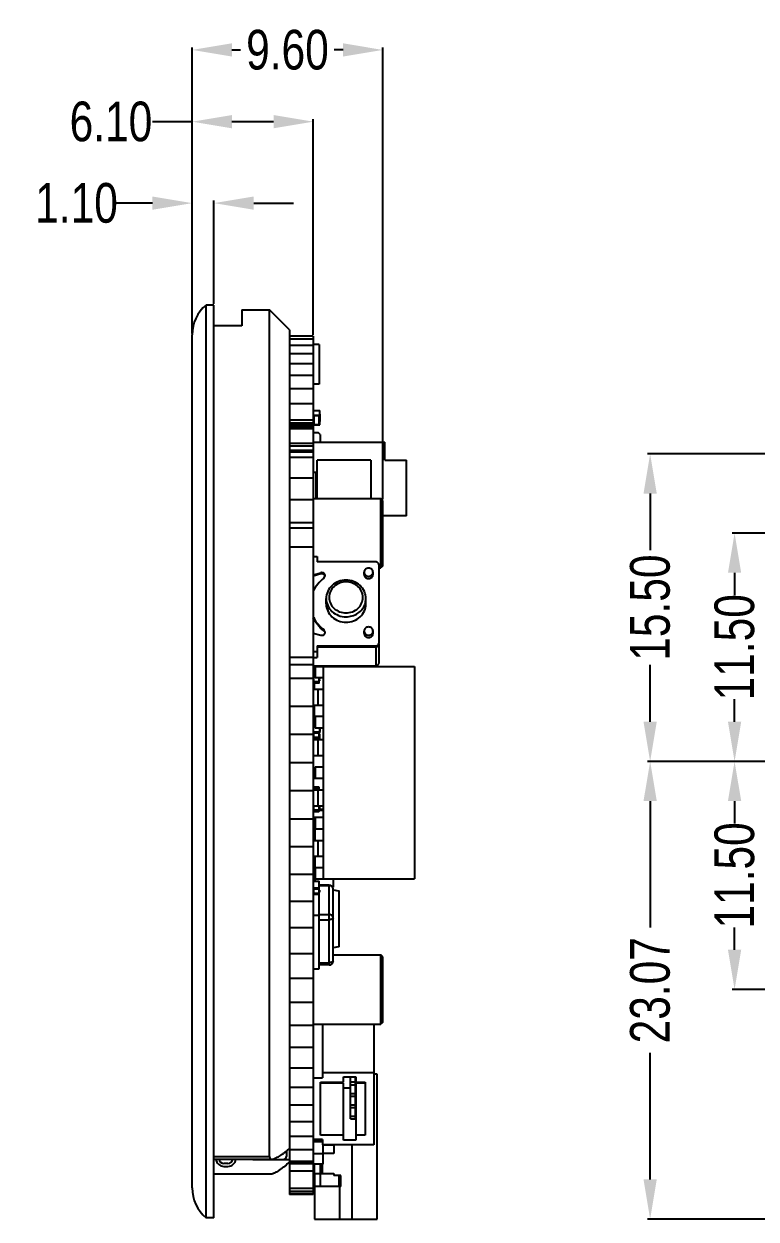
# Model space of a CAD drawing. Header units: inches. Extents: x 398 to 599, y 40 to 151.
# Drawn here: x 489.8 to 526.7, y 69.9 to 130.1 of the extents above; entities that cross this region are included whole.
import ezdxf

# ---------------------------------------------------------------- set-up
doc = ezdxf.new("R2010")
doc.units = ezdxf.units.IN
doc.header["$LTSCALE"] = 1.21
doc.header["$MEASUREMENT"] = 0
doc.header["$PDMODE"] = 3
doc.header["$PDSIZE"] = 0.3125
doc.layers.get('0').update_dxf_attribs({"linetype": 'CONTINUOUS'})
doc.layers.get('Defpoints').update_dxf_attribs({"linetype": 'CONTINUOUS'})
doc.layers.add('DIM', color=3, linetype='CONTINUOUS')
doc.styles.get("Standard").update_dxf_attribs({"font": 'txt', "width": 0.8})
doc.dimstyles.get("Standard").update_dxf_attribs({"dimtxt": 0.15625, "dimasz": 0.1875, "dimexe": 0.125, "dimexo": 0.0625, "dimgap": 0.09, "dimtad": 0, "dimtih": 1, "dimtoh": 1, "dimzin": 4, "dimdsep": 46, "dimtxsty": 'Standard', "dimblk": '_FILLED', "dimblk1": '_FILLED', "dimblk2": '_FILLED', "dimcen": 0.09, "dimazin": 1, "dimtp": 0.01, "dimtm": 0.01, "dimtfac": 1, "dimtofl": 0, "dimtmove": 0, "dimatfit": 3, "dimldrblk": '_FILLED', "dimfxl": 1, "dimtolj": 1, "dimtzin": 4, "dimarcsym": 0})

# ---------------------------------------------------------------- blocks, each defined once
blk = doc.blocks.new('_FILLED')
at = {"color": 0, "linetype": 'ByBlock'}
blk.add_solid([(0, 0), (-1, 0.167), (-1, -0.167)], dxfattribs=at)
blk = doc.blocks.new('*D46')
at = {"layer": 'Defpoints', "color": 0}
for p in [(498.308, 121.061), (499.408, 115.925), (498.308, 114.425)]:
    blk.add_point(p, dxfattribs=at)
at = {"layer": 'DIM', "color": 0, "lineweight": -2}
for p, q in [((498.308, 114.488), (498.308, 121.186)), ((499.408, 115.988), (499.408, 121.186)), ((496.308, 121.061), (494.308, 121.061)), ((501.408, 121.061), (503.408, 121.061))]:
    blk.add_line(p, q, dxfattribs=at)
at = {"layer": 'DIM', "color": 0, "lineweight": -2, "xscale": 2, "yscale": 2, "zscale": 2}
blk.add_blockref('_FILLED', (498.308, 121.061), dxfattribs=at)
at = {"layer": 'DIM', "color": 0, "lineweight": -2, "xscale": 2, "yscale": 2, "zscale": 2, "rotation": 180}
blk.add_blockref('_FILLED', (499.408, 121.061), dxfattribs=at)
at = {"layer": 'DIM', "color": 0, "insert": (492.484, 121.061), "char_height": 2, "attachment_point": 5}
blk.add_mtext('\\A1;1.10', dxfattribs=at)
blk = doc.blocks.new('*D47')
at = {"layer": 'Defpoints', "color": 0}
for p in [(498.308, 125.166), (498.308, 114.457), (504.408, 114.358)]:
    blk.add_point(p, dxfattribs=at)
at = {"layer": 'DIM', "color": 0, "lineweight": -2}
for p, q in [((498.308, 125.166), (496.308, 125.166)), ((498.308, 114.519), (498.308, 125.291)), ((502.408, 125.166), (500.308, 125.166)), ((504.408, 114.42), (504.408, 125.291))]:
    blk.add_line(p, q, dxfattribs=at)
at = {"layer": 'DIM', "color": 0, "lineweight": -2, "xscale": 2, "yscale": 2, "zscale": 2, "rotation": 180}
blk.add_blockref('_FILLED', (498.308, 125.166), dxfattribs=at)
at = {"layer": 'DIM', "color": 0, "lineweight": -2, "xscale": 2, "yscale": 2, "zscale": 2}
blk.add_blockref('_FILLED', (504.408, 125.166), dxfattribs=at)
at = {"layer": 'DIM', "color": 0, "insert": (494.218, 125.166), "char_height": 2, "attachment_point": 5}
blk.add_mtext('\\A1;6.10', dxfattribs=at)
blk = doc.blocks.new('*D48')
at = {"layer": 'Defpoints', "color": 0}
for p in [(498.308, 128.782), (498.308, 114.425), (507.908, 106.075)]:
    blk.add_point(p, dxfattribs=at)
at = {"layer": 'DIM', "color": 0, "lineweight": -2}
for p, q in [((498.308, 114.488), (498.308, 128.907)), ((500.308, 128.782), (500.751, 128.782)), ((505.908, 128.782), (505.464, 128.782)), ((507.908, 106.138), (507.908, 128.907))]:
    blk.add_line(p, q, dxfattribs=at)
at = {"layer": 'DIM', "color": 0, "lineweight": -2, "xscale": 2, "yscale": 2, "zscale": 2, "rotation": 180}
blk.add_blockref('_FILLED', (498.308, 128.782), dxfattribs=at)
at = {"layer": 'DIM', "color": 0, "lineweight": -2, "xscale": 2, "yscale": 2, "zscale": 2}
blk.add_blockref('_FILLED', (507.908, 128.782), dxfattribs=at)
at = {"layer": 'DIM', "color": 0, "insert": (503.108, 128.782), "char_height": 2, "attachment_point": 5}
blk.add_mtext('\\A1;9.60', dxfattribs=at)
blk = doc.blocks.new('*D58')
at = {"layer": 'Defpoints', "color": 0}
for p in [(538.001, 104.428), (525.63, 92.925), (527.333, 92.925)]:
    blk.add_point(p, dxfattribs=at)
at = {"layer": 'DIM', "color": 0, "lineweight": -2}
for p, q in [((537.939, 104.428), (525.505, 104.428)), ((525.63, 102.428), (525.63, 101.3)), ((525.63, 94.925), (525.63, 96.053)), ((527.27, 92.925), (525.505, 92.925))]:
    blk.add_line(p, q, dxfattribs=at)
at = {"layer": 'DIM', "color": 0, "lineweight": -2, "xscale": 2, "yscale": 2, "zscale": 2}
for p, rotation in [((525.63, 104.428), 90), ((525.63, 92.925), 270)]:
    blk.add_blockref('_FILLED', p, dxfattribs=dict(at, rotation=rotation))
at = {"layer": 'DIM', "color": 0, "insert": (525.63, 98.676), "char_height": 2, "attachment_point": 5, "rotation": 90}
blk.add_mtext('\\A1;11.50', dxfattribs=at)
blk = doc.blocks.new('*D59')
at = {"layer": 'Defpoints', "color": 0}
for p in [(540.251, 108.425), (521.377, 92.925), (527.333, 92.925)]:
    blk.add_point(p, dxfattribs=at)
at = {"layer": 'DIM', "color": 0, "lineweight": -2}
for p, q in [((540.189, 108.425), (521.252, 108.425)), ((521.377, 106.425), (521.377, 103.565)), ((521.377, 94.925), (521.377, 97.785)), ((527.27, 92.925), (521.252, 92.925))]:
    blk.add_line(p, q, dxfattribs=at)
at = {"layer": 'DIM', "color": 0, "lineweight": -2, "xscale": 2, "yscale": 2, "zscale": 2}
for p, rotation in [((521.377, 108.425), 90), ((521.377, 92.925), 270)]:
    blk.add_blockref('_FILLED', p, dxfattribs=dict(at, rotation=rotation))
at = {"layer": 'DIM', "color": 0, "insert": (521.377, 100.675), "char_height": 2, "attachment_point": 5, "rotation": 90}
blk.add_mtext('\\A1;15.50', dxfattribs=at)
blk = doc.blocks.new('*D60')
at = {"layer": 'Defpoints', "color": 0}
for p in [(525.63, 92.925), (527.333, 92.925), (538.001, 81.428)]:
    blk.add_point(p, dxfattribs=at)
at = {"layer": 'DIM', "color": 0, "lineweight": -2}
for p, q in [((527.27, 92.925), (525.505, 92.925)), ((525.63, 90.925), (525.63, 89.8)), ((525.63, 83.428), (525.63, 84.553)), ((537.939, 81.428), (525.505, 81.428))]:
    blk.add_line(p, q, dxfattribs=at)
at = {"layer": 'DIM', "color": 0, "lineweight": -2, "xscale": 2, "yscale": 2, "zscale": 2}
for p, rotation in [((525.63, 92.925), 90), ((525.63, 81.428), 270)]:
    blk.add_blockref('_FILLED', p, dxfattribs=dict(at, rotation=rotation))
at = {"layer": 'DIM', "color": 0, "insert": (525.63, 87.176), "char_height": 2, "attachment_point": 5, "rotation": 90}
blk.add_mtext('\\A1;11.50', dxfattribs=at)
blk = doc.blocks.new('*D67')
at = {"layer": 'Defpoints', "color": 0}
for p in [(521.377, 92.925), (527.333, 92.925), (549.281, 69.855)]:
    blk.add_point(p, dxfattribs=at)
at = {"layer": 'DIM', "color": 0, "lineweight": -2}
for p, q in [((527.27, 92.925), (521.252, 92.925)), ((521.377, 90.925), (521.377, 84.547)), ((521.377, 71.855), (521.377, 78.234)), ((549.219, 69.855), (521.252, 69.855))]:
    blk.add_line(p, q, dxfattribs=at)
at = {"layer": 'DIM', "color": 0, "lineweight": -2, "xscale": 2, "yscale": 2, "zscale": 2}
for p, rotation in [((521.377, 92.925), 90), ((521.377, 69.855), 270)]:
    blk.add_blockref('_FILLED', p, dxfattribs=dict(at, rotation=rotation))
at = {"layer": 'DIM', "color": 0, "insert": (521.377, 81.39), "char_height": 2, "attachment_point": 5, "rotation": 90}
blk.add_mtext('\\A1;23.07', dxfattribs=at)

msp = doc.modelspace()

# ---------------------------------------------------------------- linework, layer by layer
at = {"color": 7, "linetype": 'Continuous'}
for p, q in [((499.008, 69.925), (499.008, 115.925)), ((499.408, 115.925), (499.008, 115.925)), ((499.408, 69.925), (499.408, 115.925)), ((500.808, 115.675), (500.808, 114.87)), ((500.808, 115.675), (502.208, 115.675)), ((502.208, 73.002), (502.208, 115.675)), ((503.208, 114.675), (502.208, 115.675)), ((500.808, 114.87), (499.408, 114.87)), ((498.308, 71.425), (498.308, 114.425)), ((503.208, 114.358), (503.208, 71.098)), ((504.408, 114.358), (503.208, 114.358)), ((504.408, 114.201), (503.208, 114.201)), ((503.208, 114.102), (503.208, 110.994)), ((504.408, 113.878), (503.208, 113.878)), ((504.408, 114.358), (504.408, 71.098)), ((504.428, 111.93), (504.428, 113.93)), ((504.708, 113.93), (504.428, 113.93)), ((504.708, 113.93), (504.708, 111.93)), ((504.408, 113.464), (503.208, 113.464)), ((504.408, 112.963), (503.208, 112.963)), ((504.408, 112.375), (503.208, 112.375)), ((504.408, 111.704), (503.208, 111.704)), ((504.708, 111.93), (504.428, 111.93)), ((504.408, 110.952), (503.208, 110.952)), ((504.408, 110.607), (504.733, 110.607)), ((504.408, 110.374), (504.733, 110.374)), ((504.408, 110.303), (504.433, 110.303)), ((504.433, 110.356), (504.433, 109.911)), ((504.433, 110.356), (504.708, 110.356)), ((504.708, 109.911), (504.708, 110.356)), ((504.733, 110.339), (504.708, 110.339)), ((504.708, 110.303), (504.733, 110.303)), ((504.733, 109.893), (504.733, 110.607)), ((504.743, 110.431), (504.733, 110.431)), ((504.733, 110.398), (504.743, 110.398)), ((504.733, 110.307), (504.743, 110.307)), ((504.733, 110.294), (504.743, 110.294)), ((504.733, 110.279), (504.743, 110.279)), ((504.733, 110.266), (504.743, 110.266)), ((504.733, 110.263), (504.743, 110.263)), ((504.743, 110.431), (504.743, 110.058)), ((504.408, 110.122), (503.208, 110.122)), ((504.408, 109.971), (503.208, 109.971)), ((504.408, 109.954), (503.208, 109.954)), ((504.408, 109.887), (503.208, 109.887)), ((504.408, 109.809), (503.208, 109.809)), ((504.408, 109.731), (503.208, 109.731)), ((504.408, 109.677), (503.208, 109.677)), ((504.433, 110.197), (504.408, 110.197)), ((504.408, 109.964), (504.433, 109.964)), ((504.408, 109.893), (504.733, 109.893)), ((504.433, 109.911), (504.708, 109.911)), ((504.708, 109.964), (504.733, 109.964)), ((504.733, 109.928), (504.708, 109.928)), ((504.733, 110.191), (504.743, 110.191)), ((504.733, 110.144), (504.743, 110.144)), ((504.733, 110.13), (504.743, 110.13)), ((504.733, 110.068), (504.743, 110.068)), ((504.733, 110.058), (504.743, 110.058)), ((504.408, 109.505), (504.658, 109.505)), ((504.758, 109.405), (504.658, 109.505)), ((504.758, 109.405), (504.758, 109.005)), ((504.408, 108.949), (503.208, 108.949)), ((504.408, 108.812), (503.208, 108.812)), ((503.208, 108.789), (503.208, 106.695)), ((504.408, 108.593), (503.208, 108.593)), ((504.408, 108.568), (503.208, 108.568)), ((504.408, 108.553), (503.208, 108.553)), ((504.408, 108.511), (503.208, 108.511)), ((504.408, 109.005), (508.008, 109.005)), ((508.008, 108.105), (508.008, 109.005)), ((504.408, 108.245), (503.208, 108.245)), ((504.608, 106.175), (504.608, 108.105)), ((507.308, 108.105), (504.608, 108.105)), ((507.308, 108.105), (507.308, 106.175)), ((508.008, 108.105), (509.108, 108.105)), ((509.108, 105.305), (509.108, 108.105)), ((504.408, 107.505), (504.608, 107.505)), ((504.558, 106.175), (504.558, 107.505)), ((504.408, 107.206), (503.208, 107.206)), ((504.408, 106.105), (503.208, 106.105)), ((504.408, 106.175), (507.808, 106.175)), ((507.808, 102.675), (507.808, 106.175)), ((507.908, 106.075), (507.808, 106.175)), ((507.908, 102.775), (507.908, 106.075)), ((504.408, 104.948), (503.208, 104.948)), ((509.108, 105.305), (507.908, 105.305)), ((504.408, 104.677), (503.208, 104.677)), ((504.408, 103.724), (503.208, 103.724)), ((504.408, 103.251), (504.608, 103.251)), ((504.608, 103.251), (504.608, 102.975)), ((504.408, 102.326), (504.784, 102.431)), ((507.558, 102.975), (504.608, 102.975)), ((504.784, 102.431), (504.784, 102.372)), ((506.968, 102.342), (506.968, 102.459)), ((507.42, 102.342), (507.42, 102.459)), ((507.708, 102.837), (507.708, 98.868)), ((507.708, 102.675), (507.808, 102.675)), ((507.908, 102.775), (507.808, 102.675)), ((504.784, 102.372), (504.408, 102.267)), ((504.944, 102.151), (505.01, 102.277)), ((505.058, 100.858), (505.058, 101.132)), ((507.058, 100.858), (507.058, 101.132)), ((504.944, 99.565), (504.944, 99.506)), ((505.01, 99.44), (504.944, 99.565)), ((506.968, 99.374), (506.968, 99.492)), ((507.42, 99.374), (507.42, 99.492)), ((504.408, 99.39), (504.784, 99.285)), ((507.708, 98.84), (507.708, 97.883)), ((504.408, 98.465), (504.608, 98.465)), ((504.608, 98.741), (504.608, 98.152)), ((504.608, 98.741), (507.558, 98.741)), ((504.608, 98.702), (507.558, 98.702)), ((507.558, 98.681), (504.608, 98.681)), ((507.558, 98.741), (507.558, 98.702)), ((507.558, 98.681), (507.558, 97.745)), ((504.408, 98.168), (503.208, 98.168)), ((503.208, 98.043), (503.208, 97.783)), ((504.408, 97.783), (503.208, 97.783)), ((504.408, 98.152), (504.608, 98.152)), ((504.408, 97.745), (507.558, 97.745)), ((504.408, 97.645), (504.458, 97.645)), ((504.458, 97.745), (504.458, 97.487)), ((504.508, 97.705), (504.508, 97.135)), ((504.508, 97.705), (509.508, 97.705)), ((504.908, 97.705), (504.908, 97.745)), ((504.908, 97.705), (504.908, 87.005)), ((509.508, 97.705), (509.508, 87.005)), ((504.408, 97.103), (503.208, 97.103)), ((504.408, 97.457), (504.508, 97.457)), ((504.408, 97.426), (504.508, 97.426)), ((504.438, 96.877), (504.438, 97.487)), ((504.508, 97.487), (504.438, 97.487)), ((504.908, 97.135), (504.508, 97.135)), ((504.682, 97.135), (504.682, 96.877)), ((504.712, 96.908), (504.712, 97.135)), ((504.715, 97.122), (504.712, 97.122)), ((504.712, 97.085), (504.715, 97.085)), ((504.715, 97.056), (504.712, 97.056)), ((504.712, 97.045), (504.715, 97.045)), ((504.715, 96.993), (504.712, 96.993)), ((504.715, 97.135), (504.715, 97.085)), ((504.715, 97.056), (504.715, 96.982)), ((504.712, 96.938), (504.408, 96.938)), ((504.712, 96.908), (504.408, 96.908)), ((504.408, 96.865), (504.458, 96.865)), ((504.408, 96.565), (504.902, 96.565)), ((504.438, 96.877), (504.682, 96.877)), ((504.458, 96.877), (504.458, 96.565)), ((504.659, 96.165), (504.658, 96.564)), ((504.715, 96.982), (504.712, 96.982)), ((504.658, 95.766), (504.659, 96.165)), ((504.408, 95.698), (503.208, 95.698)), ((504.408, 95.765), (504.902, 95.765)), ((504.408, 95.442), (504.458, 95.442)), ((504.438, 95.442), (504.438, 95.765)), ((504.458, 95.765), (504.458, 95.127)), ((504.508, 95.195), (504.508, 94.595)), ((504.508, 95.195), (504.908, 95.195)), ((504.408, 95.112), (504.508, 95.112)), ((504.408, 94.68), (504.508, 94.68)), ((504.508, 95.127), (504.458, 95.127)), ((504.908, 94.595), (504.508, 94.595)), ((504.733, 94.35), (504.733, 94.595)), ((504.733, 94.589), (504.743, 94.589)), ((504.733, 94.585), (504.743, 94.585)), ((504.743, 94.589), (504.743, 94.431)), ((504.408, 94.281), (503.208, 94.281)), ((504.712, 94.123), (504.408, 94.123)), ((504.408, 94.025), (504.902, 94.025)), ((504.438, 94.025), (504.438, 94.398)), ((504.682, 94.398), (504.438, 94.398)), ((504.438, 94.367), (504.712, 94.367)), ((504.438, 94.093), (504.682, 94.093)), ((504.438, 94.093), (504.682, 94.093)), ((504.659, 93.625), (504.658, 94.024)), ((504.682, 94.398), (504.682, 94.025)), ((504.712, 94.123), (504.712, 94.367)), ((504.712, 94.35), (504.733, 94.35)), ((504.712, 94.302), (504.715, 94.302)), ((504.712, 94.257), (504.715, 94.257)), ((504.715, 94.24), (504.712, 94.24)), ((504.715, 94.195), (504.712, 94.195)), ((504.715, 94.188), (504.712, 94.188)), ((504.712, 94.146), (504.715, 94.146)), ((504.715, 94.129), (504.712, 94.129)), ((504.712, 94.025), (504.712, 94.123)), ((504.715, 94.084), (504.712, 94.084)), ((504.715, 94.302), (504.715, 94.084)), ((504.733, 94.435), (504.743, 94.435)), ((504.733, 94.431), (504.743, 94.431)), ((504.658, 93.226), (504.659, 93.625)), ((504.408, 92.858), (503.208, 92.858)), ((504.408, 93.225), (504.902, 93.225)), ((504.508, 92.594), (504.408, 92.594)), ((504.428, 92.488), (504.408, 92.488)), ((504.428, 92.38), (504.428, 92.594)), ((504.438, 92.077), (504.438, 92.382)), ((504.508, 92.382), (504.438, 92.382)), ((504.438, 92.351), (504.508, 92.351)), ((504.508, 92.655), (504.508, 92.055)), ((504.508, 92.655), (504.908, 92.655)), ((504.508, 92.107), (504.408, 92.107)), ((504.428, 91.726), (504.408, 91.726)), ((504.428, 91.618), (504.428, 92.079)), ((504.438, 92.077), (504.508, 92.077)), ((504.438, 91.485), (504.438, 91.62)), ((504.682, 91.62), (504.438, 91.62)), ((504.438, 91.589), (504.712, 91.589)), ((504.908, 92.055), (504.508, 92.055)), ((504.682, 91.62), (504.682, 91.485)), ((504.712, 91.485), (504.712, 91.589)), ((504.408, 91.434), (503.208, 91.434)), ((504.408, 91.485), (504.902, 91.485)), ((504.659, 91.085), (504.658, 91.484)), ((504.658, 90.686), (504.659, 91.085)), ((504.712, 91.524), (504.715, 91.524)), ((504.715, 91.524), (504.715, 91.485)), ((504.408, 90.685), (504.902, 90.685)), ((504.712, 90.461), (504.408, 90.461)), ((504.712, 90.431), (504.408, 90.431)), ((504.428, 90.094), (504.428, 90.402)), ((504.438, 90.4), (504.438, 90.685)), ((504.438, 90.4), (504.682, 90.4)), ((504.682, 90.685), (504.682, 90.4)), ((504.712, 90.431), (504.712, 90.685)), ((504.715, 90.645), (504.712, 90.645)), ((504.712, 90.608), (504.715, 90.608)), ((504.715, 90.579), (504.712, 90.579)), ((504.712, 90.568), (504.715, 90.568)), ((504.715, 90.516), (504.712, 90.516)), ((504.715, 90.505), (504.712, 90.505)), ((504.908, 90.503), (504.712, 90.503)), ((504.712, 90.473), (504.908, 90.473)), ((504.715, 90.682), (504.715, 90.608)), ((504.715, 90.579), (504.715, 90.505)), ((504.408, 90.017), (503.208, 90.017)), ((504.428, 90.202), (504.408, 90.202)), ((504.508, 89.821), (504.408, 89.821)), ((504.438, 89.791), (504.438, 90.096)), ((504.508, 90.096), (504.438, 90.096)), ((504.438, 90.065), (504.508, 90.065)), ((504.438, 89.791), (504.508, 89.791)), ((504.508, 90.115), (504.508, 89.515)), ((504.508, 90.115), (504.908, 90.115)), ((504.508, 89.415), (504.408, 89.415)), ((504.438, 89.385), (504.438, 89.689)), ((504.508, 89.689), (504.438, 89.689)), ((504.438, 89.659), (504.508, 89.659)), ((504.438, 89.385), (504.508, 89.385)), ((504.438, 89.029), (504.438, 89.334)), ((504.508, 89.334), (504.438, 89.334)), ((504.438, 89.303), (504.508, 89.303)), ((504.508, 88.945), (504.508, 89.515)), ((504.908, 89.515), (504.508, 89.515)), ((504.408, 88.612), (503.208, 88.612)), ((504.508, 89.059), (504.408, 89.059)), ((504.408, 88.945), (504.902, 88.945)), ((504.438, 89.029), (504.508, 89.029)), ((504.659, 88.545), (504.658, 88.944)), ((504.408, 88.145), (504.902, 88.145)), ((504.408, 88.124), (504.508, 88.124)), ((504.408, 88.024), (504.433, 88.024)), ((504.408, 87.983), (504.433, 87.983)), ((504.433, 88.099), (504.433, 87.469)), ((504.433, 88.099), (504.508, 88.099)), ((504.438, 88.124), (504.438, 88.145)), ((504.508, 87.575), (504.508, 88.145)), ((504.658, 88.146), (504.659, 88.545)), ((504.433, 87.764), (504.408, 87.764)), ((504.408, 87.544), (504.433, 87.544)), ((504.408, 87.444), (504.508, 87.444)), ((504.433, 87.469), (504.508, 87.469)), ((504.508, 87.575), (504.508, 87.005)), ((504.508, 87.575), (504.908, 87.575)), ((504.408, 87.225), (503.208, 87.225)), ((504.508, 86.911), (504.408, 86.911)), ((504.408, 86.889), (504.708, 86.889)), ((504.508, 86.889), (504.508, 87.005)), ((504.508, 87.005), (509.508, 87.005)), ((504.708, 86.525), (504.708, 86.889)), ((505.408, 87.005), (505.408, 86.592)), ((504.408, 86.509), (504.712, 86.509)), ((504.712, 86.265), (504.408, 86.265)), ((504.438, 86.235), (504.438, 86.54)), ((504.682, 86.54), (504.438, 86.54)), ((504.438, 86.235), (504.682, 86.235)), ((504.682, 86.54), (504.682, 86.235)), ((505.208, 86.69), (504.708, 86.69)), ((504.708, 86.67), (505.208, 86.67)), ((504.708, 82.462), (504.708, 86.249)), ((504.712, 86.265), (504.712, 86.509)), ((504.715, 86.437), (504.712, 86.437)), ((504.715, 86.436), (504.712, 86.436)), ((504.715, 86.427), (504.712, 86.427)), ((504.712, 86.419), (504.715, 86.419)), ((504.715, 86.331), (504.712, 86.331)), ((504.715, 86.437), (504.715, 86.331)), ((505.208, 82.662), (505.208, 86.69)), ((505.408, 86.592), (505.378, 86.592)), ((505.408, 82.862), (505.408, 86.49)), ((505.408, 86.449), (505.691, 86.399)), ((505.691, 86.379), (505.408, 86.429)), ((505.691, 86.399), (505.691, 86.379)), ((505.691, 86.379), (505.691, 83.601)), ((505.691, 86.379), (505.708, 86.379)), ((505.708, 83.601), (505.708, 86.379)), ((504.408, 85.863), (503.208, 85.863)), ((504.408, 85.171), (504.708, 85.171)), ((504.708, 85.209), (505.208, 85.209)), ((504.708, 84.943), (505.208, 84.943)), ((504.408, 84.53), (503.208, 84.53)), ((504.408, 83.233), (503.208, 83.233)), ((505.408, 83.551), (505.691, 83.601)), ((505.691, 83.582), (505.408, 83.532)), ((505.408, 83.175), (507.808, 83.175)), ((505.708, 83.601), (505.691, 83.601)), ((505.691, 83.601), (505.691, 83.582)), ((507.808, 79.675), (507.808, 83.175)), ((507.908, 83.075), (507.808, 83.175)), ((504.708, 82.776), (505.208, 82.776)), ((505.208, 82.662), (504.708, 82.662)), ((507.908, 79.775), (507.908, 83.075)), ((504.408, 81.977), (503.208, 81.977)), ((504.408, 82.462), (504.708, 82.462)), ((504.408, 80.768), (503.208, 80.768)), ((504.408, 79.61), (503.208, 79.61)), ((504.408, 79.675), (507.808, 79.675)), ((504.876, 79.675), (504.876, 76.98)), ((507.458, 79.675), (507.458, 73.603)), ((507.908, 79.775), (507.808, 79.675)), ((504.408, 78.509), (503.208, 78.509)), ((504.408, 77.47), (503.208, 77.47)), ((504.876, 77.246), (507.458, 77.246)), ((507.631, 77.155), (507.458, 77.155)), ((507.631, 69.855), (507.631, 77.155)), ((504.408, 76.98), (504.876, 76.98)), ((504.768, 74.088), (504.768, 76.761)), ((504.768, 76.761), (505.937, 76.761)), ((505.937, 76.709), (504.768, 76.709)), ((505.937, 76.761), (505.937, 77.019)), ((505.937, 77.019), (506.553, 77.019)), ((505.937, 73.83), (505.937, 76.709)), ((506.283, 74.902), (506.283, 77.019)), ((506.283, 76.766), (506.533, 76.766)), ((506.283, 76.623), (506.533, 76.623)), ((506.533, 74.902), (506.533, 77.019)), ((506.553, 77.019), (506.553, 76.761)), ((506.553, 76.761), (507.019, 76.761)), ((506.553, 76.709), (506.553, 73.83)), ((507.019, 76.709), (506.553, 76.709)), ((507.019, 76.761), (507.019, 74.088)), ((504.408, 76.496), (503.208, 76.496)), ((506.283, 76.451), (505.937, 76.451)), ((506.283, 76.193), (506.533, 76.193)), ((506.283, 76.049), (506.533, 76.049)), ((506.553, 76.451), (506.533, 76.451)), ((504.408, 75.593), (503.208, 75.593)), ((506.283, 75.619), (506.533, 75.619)), ((506.283, 75.476), (506.533, 75.476)), ((504.408, 74.764), (503.208, 74.764)), ((506.283, 75.045), (506.533, 75.045)), ((506.283, 74.902), (506.533, 74.902)), ((504.408, 74.012), (503.208, 74.012)), ((504.876, 73.869), (504.408, 73.869)), ((504.876, 73.806), (504.408, 73.806)), ((504.876, 73.742), (504.408, 73.742)), ((505.937, 74.088), (504.768, 74.088)), ((504.876, 73.869), (504.876, 73.603)), ((507.458, 73.603), (504.876, 73.603)), ((504.908, 72.624), (504.908, 73.603)), ((504.908, 73.602), (505.451, 73.602)), ((505.451, 73.603), (505.451, 73.155)), ((506.553, 73.83), (505.937, 73.83)), ((506.351, 73.603), (506.351, 69.855)), ((507.019, 74.088), (506.553, 74.088)), ((499.408, 73.002), (502.208, 73.002)), ((503.058, 73.287), (503.058, 73.01)), ((504.408, 73.34), (503.208, 73.34)), ((504.908, 73.137), (504.408, 73.137)), ((505.451, 73.155), (504.908, 73.155)), ((499.408, 72.877), (502.327, 72.877)), ((500.108, 72.66), (499.908, 72.66)), ((499.908, 72.51), (500.108, 72.51)), ((501.358, 72.877), (501.358, 72.86)), ((501.358, 72.86), (503.208, 72.86)), ((501.658, 72.86), (501.658, 72.877)), ((504.408, 72.753), (503.208, 72.753)), ((504.408, 72.684), (503.208, 72.684)), ((504.408, 72.633), (503.208, 72.633)), ((504.908, 72.624), (504.408, 72.624)), ((504.451, 72.613), (504.408, 72.613)), ((504.451, 72.624), (504.451, 72.155)), ((504.751, 72.624), (504.751, 72.155)), ((504.851, 72.624), (504.851, 72.155)), ((502.293, 72.124), (499.408, 72.124)), ((504.408, 72.272), (503.208, 72.272)), ((504.451, 72.155), (505.451, 72.155)), ((504.471, 72.155), (504.471, 69.855)), ((504.771, 71.505), (504.771, 72.155)), ((505.451, 72.155), (505.451, 72.055)), ((505.801, 72.055), (505.451, 72.055)), ((505.706, 71.505), (505.706, 72.055)), ((505.731, 71.505), (505.731, 72.055)), ((505.801, 71.975), (505.731, 71.975)), ((505.801, 71.505), (505.801, 72.055)), ((504.408, 71.389), (503.208, 71.389)), ((504.408, 71.246), (503.208, 71.246)), ((504.408, 71.135), (503.208, 71.135)), ((504.408, 71.098), (503.208, 71.098)), ((505.801, 71.505), (504.471, 71.505)), ((505.801, 71.548), (505.731, 71.548)), ((505.751, 69.855), (505.751, 71.505)), ((499.408, 69.925), (499.008, 69.925)), ((504.471, 69.855), (507.631, 69.855))]:
    msp.add_line(p, q, dxfattribs=at)
at = {"color": 4, "linetype": 'Continuous'}
for p, q in [((503.208, 114.675), (503.208, 114.102)), ((503.208, 110.994), (503.208, 108.789)), ((503.208, 106.695), (503.208, 98.043))]:
    msp.add_line(p, q, dxfattribs=at)
at = {"color": 7, "linetype": 'Continuous'}
for centre, radius, start, end in [((500.265, 114.425), 1.957, 129.96621, 180), ((507.558, 102.817), 0.159, 84.80998, 89.98218), ((506.213, 101.127), 0.844, 340.63819, 341.93195), ((505.842, 100.875), 1.58, 204.78292, 206.563), ((507.574, 98.881), 0.133, 328.03567, 334.10295), ((507.574, 98.881), 0.134, 334.1007, 343.02777), ((507.577, 98.88), 0.131, 343.02161, 351.32937), ((507.583, 98.879), 0.125, 351.32303, 359.95179), ((504.438, 97.457), 0.0305, 90, 101.25005), ((504.438, 96.908), 0.0305, 180, 270), ((504.682, 96.908), 0.0305, 270, 0), ((504.682, 94.367), 0.0305, 360, 90), ((504.682, 94.123), 0.0305, 270, 0), ((504.682, 94.123), 0.0305, 270, 360), ((504.682, 91.589), 0.0305, 360, 90), ((504.438, 90.431), 0.0305, 180, 270), ((504.682, 90.431), 0.0305, 270, 0), ((504.438, 88.049), 0.0305, 234.17282, 259.63228), ((504.682, 86.509), 0.0305, 0, 90), ((504.682, 86.265), 0.0305, 270, 0), ((505.208, 86.49), 0.2, 0, 90), ((505.688, 86.379), 0.02, 0, 80), ((505.688, 83.601), 0.02, 280, 0), ((505.208, 82.862), 0.2, 270, 0), ((502.908, 73.01), 0.15, 269.99999, 359.99999), ((499.685, 77.386), 5.309, 311.04136, 311.57031), ((499.908, 72.91), 0.4, 184.68399, 270), ((499.908, 72.91), 0.25, 187.50805, 270), ((500.108, 72.91), 0.4, 270, 355.31601), ((500.108, 72.91), 0.25, 270, 352.49195), ((498.755, 77.571), 6.576, 312.03613, 312.33905), ((498.675, 77.659), 6.695, 312.33893, 312.61089), ((500.265, 71.425), 1.957, 180, 230.03379)]:
    msp.add_arc(centre, radius, start, end, dxfattribs=at)
for points, knots in [([(505.01, 102.277), (505.01, 102.302), (504.996, 102.353), (504.942, 102.412), (504.865, 102.44), (504.81, 102.438), (504.784, 102.431)], [0, 0, 0, 0, 0.239384, 0.486386, 0.743983, 1, 1, 1, 1]), ([(507.194, 102.667), (507.165, 102.667), (507.107, 102.655), (507.033, 102.61), (506.98, 102.542), (506.968, 102.486), (506.968, 102.459)], [0, 0, 0, 0, 0.254564, 0.511668, 0.758878, 1, 1, 1, 1]), ([(506.968, 102.459), (506.968, 102.432), (506.98, 102.376), (507.033, 102.307), (507.107, 102.263), (507.165, 102.251), (507.194, 102.251)], [0, 0, 0, 0, 0.241122, 0.488332, 0.745436, 1, 1, 1, 1]), ([(507.42, 102.459), (507.42, 102.486), (507.408, 102.542), (507.355, 102.61), (507.281, 102.655), (507.223, 102.667), (507.194, 102.667)], [0, 0, 0, 0, 0.241122, 0.488332, 0.745436, 1, 1, 1, 1]), ([(507.194, 102.251), (507.223, 102.251), (507.281, 102.263), (507.355, 102.307), (507.408, 102.376), (507.42, 102.432), (507.42, 102.459)], [0, 0, 0, 0, 0.254564, 0.511668, 0.758878, 1, 1, 1, 1]), ([(507.708, 102.837), (507.708, 102.861), (507.693, 102.911), (507.655, 102.945), (507.633, 102.957)], [0, 0, 0, 0, 0.490718, 1, 1, 1, 1]), ([(504.944, 102.151), (504.828, 102.067), (504.619, 101.872), (504.466, 101.63), (504.408, 101.504)], [0, 0, 0, 0, 0.505067, 1, 1, 1, 1]), ([(505.007, 102.249), (505, 102.279), (504.979, 102.317), (504.946, 102.343), (504.938, 102.349)], [0, 0, 0, 0, 0.742203, 1, 1, 1, 1]), ([(506.058, 102.064), (505.929, 102.064), (505.67, 102.016), (505.337, 101.814), (505.112, 101.503), (505.058, 101.254), (505.058, 101.132)], [0, 0, 0, 0, 0.256483, 0.509603, 0.756926, 1, 1, 1, 1]), ([(506.058, 101.973), (505.948, 101.973), (505.728, 101.932), (505.445, 101.762), (505.253, 101.501), (505.186, 101.19), (505.253, 100.879), (505.445, 100.618), (505.728, 100.448), (505.948, 100.408), (506.058, 100.408)], [0, 0, 0, 0, 0.129368, 0.256835, 0.379926, 0.500078, 0.620237, 0.743309, 0.870686, 1, 1, 1, 1]), ([(507.058, 101.132), (507.058, 101.254), (507.003, 101.503), (506.778, 101.814), (506.445, 102.016), (506.187, 102.064), (506.058, 102.064)], [0, 0, 0, 0, 0.243072, 0.490398, 0.74352, 1, 1, 1, 1]), ([(506.058, 100.408), (506.167, 100.408), (506.387, 100.449), (506.67, 100.618), (506.862, 100.879), (506.929, 101.19), (506.862, 101.501), (506.67, 101.762), (506.387, 101.932), (506.167, 101.973), (506.058, 101.973)], [0, 0, 0, 0, 0.129368, 0.256835, 0.379926, 0.500078, 0.620237, 0.743309, 0.870686, 1, 1, 1, 1]), ([(506.968, 102.342), (506.968, 102.288), (507.021, 102.174), (507.137, 102.134), (507.194, 102.134)], [0, 0, 0, 0, 0.485378, 1, 1, 1, 1]), ([(507.194, 102.134), (507.251, 102.134), (507.367, 102.174), (507.42, 102.288), (507.42, 102.342)], [0, 0, 0, 0, 0.514622, 1, 1, 1, 1]), ([(505.058, 101.132), (505.058, 101.012), (505.111, 100.765), (505.337, 100.459), (505.67, 100.259), (505.928, 100.211), (506.058, 100.211)], [0, 0, 0, 0, 0.240277, 0.486407, 0.741285, 1, 1, 1, 1]), ([(505.058, 100.858), (505.058, 100.738), (505.111, 100.492), (505.337, 100.186), (505.67, 99.985), (505.928, 99.938), (506.058, 99.938)], [0, 0, 0, 0, 0.240278, 0.486408, 0.741286, 1, 1, 1, 1]), ([(506.058, 99.938), (506.187, 99.938), (506.446, 99.985), (506.778, 100.186), (507.004, 100.492), (507.057, 100.738), (507.057, 100.858)], [0, 0, 0, 0, 0.258714, 0.513592, 0.759722, 1, 1, 1, 1]), ([(506.058, 100.211), (506.161, 100.211), (506.369, 100.242), (506.652, 100.372), (506.877, 100.579), (506.976, 100.755), (507.009, 100.847)], [0, 0, 0, 0, 0.255931, 0.510702, 0.758591, 1, 1, 1, 1]), ([(504.944, 99.506), (504.828, 99.591), (504.619, 99.785), (504.466, 100.027), (504.408, 100.154)], [0, 0, 0, 0, 0.5051, 1, 1, 1, 1]), ([(504.429, 100.168), (504.488, 100.05), (504.637, 99.826), (504.835, 99.644), (504.944, 99.565)], [0, 0, 0, 0, 0.495301, 1, 1, 1, 1]), ([(504.784, 99.285), (504.81, 99.278), (504.865, 99.276), (504.942, 99.304), (504.996, 99.363), (505.01, 99.415), (505.01, 99.44)], [0, 0, 0, 0, 0.256017, 0.513614, 0.760616, 1, 1, 1, 1]), ([(507.194, 99.7), (507.165, 99.7), (507.107, 99.688), (507.033, 99.643), (506.98, 99.575), (506.968, 99.519), (506.968, 99.492)], [0, 0, 0, 0, 0.254564, 0.511668, 0.758878, 1, 1, 1, 1]), ([(506.968, 99.492), (506.968, 99.465), (506.98, 99.409), (507.033, 99.34), (507.107, 99.296), (507.165, 99.284), (507.194, 99.284)], [0, 0, 0, 0, 0.241122, 0.488332, 0.745436, 1, 1, 1, 1]), ([(507.42, 99.492), (507.42, 99.519), (507.408, 99.575), (507.355, 99.643), (507.281, 99.688), (507.223, 99.7), (507.194, 99.7)], [0, 0, 0, 0, 0.241122, 0.488332, 0.745436, 1, 1, 1, 1]), ([(507.194, 99.284), (507.223, 99.284), (507.281, 99.296), (507.355, 99.34), (507.408, 99.409), (507.42, 99.465), (507.42, 99.492)], [0, 0, 0, 0, 0.254564, 0.511668, 0.758878, 1, 1, 1, 1]), ([(506.968, 99.374), (506.968, 99.321), (507.021, 99.207), (507.137, 99.167), (507.194, 99.167)], [0, 0, 0, 0, 0.485378, 1, 1, 1, 1]), ([(507.194, 99.167), (507.251, 99.167), (507.367, 99.207), (507.42, 99.321), (507.42, 99.374)], [0, 0, 0, 0, 0.514622, 1, 1, 1, 1]), ([(507.708, 97.883), (507.708, 97.847), (507.673, 97.771), (507.595, 97.745), (507.558, 97.745)], [0, 0, 0, 0, 0.485373, 1, 1, 1, 1]), ([(505.408, 86.49), (505.408, 86.513), (505.397, 86.562), (505.337, 86.642), (505.258, 86.67), (505.208, 86.67)], [0, 0, 0, 0, 0.239985, 0.48767, 1, 1, 1, 1]), ([(505.408, 85.029), (505.408, 85.052), (505.397, 85.101), (505.337, 85.181), (505.258, 85.209), (505.208, 85.209)], [0, 0, 0, 0, 0.239985, 0.48767, 1, 1, 1, 1]), ([(505.408, 85.029), (505.408, 85.001), (505.352, 84.964), (505.282, 84.947), (505.233, 84.943), (505.208, 84.943)], [0, 0, 0, 0, 0.369179, 0.664722, 1, 1, 1, 1]), ([(505.408, 82.862), (505.408, 82.833), (505.352, 82.797), (505.282, 82.78), (505.233, 82.776), (505.208, 82.776)], [0, 0, 0, 0, 0.369168, 0.664716, 1, 1, 1, 1]), ([(502.208, 73.002), (502.208, 72.992), (502.209, 72.973), (502.215, 72.947), (502.225, 72.925), (502.239, 72.907), (502.256, 72.893), (502.277, 72.884), (502.301, 72.878), (502.318, 72.877), (502.327, 72.877)], [0, 0, 0, 0, 0.150846, 0.284894, 0.405787, 0.518652, 0.629477, 0.74396, 0.866519, 1, 1, 1, 1]), ([(502.327, 72.877), (502.339, 72.877), (502.366, 72.88), (502.407, 72.888), (502.451, 72.902), (502.516, 72.927), (502.602, 72.969), (502.709, 73.031), (502.82, 73.105), (502.978, 73.22), (503.094, 73.315), (503.171, 73.383)], [0, 0, 0, 0, 0.037895, 0.080132, 0.126627, 0.177152, 0.289103, 0.413668, 0.548703, 0.692405, 1, 1, 1, 1]), ([(503.158, 72.687), (503.077, 72.614), (502.956, 72.51), (502.792, 72.382), (502.676, 72.3), (502.582, 72.24), (502.511, 72.199), (502.461, 72.174), (502.414, 72.153), (502.37, 72.137), (502.331, 72.127), (502.305, 72.124), (502.293, 72.124)], [0, 0, 0, 0, 0.313127, 0.459391, 0.596425, 0.721943, 0.779534, 0.83315, 0.882368, 0.926774, 0.966029, 1, 1, 1, 1])]:
    msp.add_open_spline(points, degree=3, knots=knots, dxfattribs=at)
for points in [[(507.633, 102.957), (507.614, 102.967), (507.593, 102.973), (507.572, 102.975)], [(504.938, 102.349), (504.894, 102.377), (504.834, 102.386), (504.784, 102.372)], [(507.015, 100.865), (507.043, 100.951), (507.057, 101.042), (507.057, 101.132)], [(505, 99.431), (504.989, 99.461), (504.969, 99.488), (504.944, 99.506)], [(507.633, 98.759), (507.655, 98.771), (507.674, 98.789), (507.687, 98.81)], [(507.708, 98.84), (507.708, 98.816), (507.7, 98.791), (507.687, 98.771)], [(507.708, 98.819), (507.708, 98.795), (507.7, 98.77), (507.687, 98.75)], [(507.558, 98.741), (507.583, 98.741), (507.61, 98.747), (507.633, 98.759)], [(507.633, 98.72), (507.61, 98.708), (507.583, 98.702), (507.558, 98.702)], [(507.633, 98.699), (507.61, 98.687), (507.583, 98.681), (507.558, 98.681)], [(507.687, 98.771), (507.674, 98.75), (507.655, 98.732), (507.633, 98.72)], [(507.687, 98.75), (507.674, 98.729), (507.655, 98.711), (507.633, 98.699)]]:
    msp.add_open_spline(points, degree=3, dxfattribs=at)

# ---------------------------------------------------------------- dimensions: what is measured, and where the dimension line sits
at = {"layer": 'DIM'}
for base, p1, p2, picture, middle in [((498.308, 128.782), (507.908, 106.075), (498.308, 114.425), '*D48', (503.108, 128.782)), ((498.308, 125.166), (504.408, 114.358), (498.308, 114.457), '*D47', (494.218, 125.166)), ((498.308, 121.061), (499.408, 115.925), (498.308, 114.425), '*D46', (492.484, 121.061))]:
    dim = msp.add_linear_dim(base=base, p1=p1, p2=p2, dimstyle='Standard', override={"dimtxt": 2, "dimasz": 2, "dimtih": 0, "dimtoh": 0, "dimzin": 0, "dimcen": 0.198, "dimadec": 0, "dimazin": 0, "dimtp": 0, "dimtm": 0, "dimtdec": 4, "dimtzin": 0}, dxfattribs=at)
    dim.commit()
    dim.dimension.update_dxf_attribs({"geometry": picture, "text_midpoint": middle})
for base, p1, picture, middle in [((521.377, 92.925), (540.251, 108.425), '*D59', (521.377, 100.675)), ((525.63, 92.925), (538.001, 104.428), '*D58', (525.63, 98.676)), ((521.377, 92.925), (549.281, 69.855), '*D67', (521.377, 81.39)), ((525.63, 92.925), (538.001, 81.428), '*D60', (525.63, 87.176))]:
    dim = msp.add_linear_dim(base=base, p1=p1, p2=(527.333, 92.925), angle=90, dimstyle='Standard', override={"dimtxt": 2, "dimasz": 2, "dimtih": 0, "dimtoh": 0, "dimzin": 0, "dimcen": 0.198, "dimadec": 0, "dimazin": 0, "dimtp": 0, "dimtm": 0, "dimtdec": 4, "dimtzin": 0}, dxfattribs=at)
    dim.commit()
    dim.dimension.update_dxf_attribs({"geometry": picture, "text_midpoint": middle})

doc.saveas('drawing.dxf')
